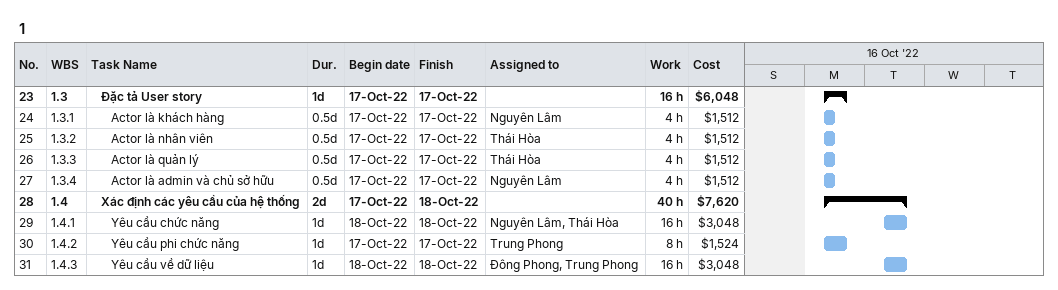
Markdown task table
1

| ID | WBS | Task | Duration | Start | Finish | Resources | Work (h) | Cost ($) |
|---|---|---|---|---|---|---|---|---|
| 23 | 1.3 | **Đặc tả User story** | 1d | 2022-10-17 | 2022-10-17 |  | 16 | 6048 |
| 24 | 1.3.1 | Actor là khách hàng | 0.5d | 2022-10-17 | 2022-10-17 | Nguyên Lâm | 4 | 1512 |
| 25 | 1.3.2 | Actor là nhân viên | 0.5d | 2022-10-17 | 2022-10-17 | Thái Hòa | 4 | 1512 |
| 26 | 1.3.3 | Actor là quản lý | 0.5d | 2022-10-17 | 2022-10-17 | Thái Hòa | 4 | 1512 |
| 27 | 1.3.4 | Actor là admin và chủ sở hữu | 0.5d | 2022-10-17 | 2022-10-17 | Nguyên Lâm | 4 | 1512 |
| 28 | 1.4 | **Xác định các yêu cầu của hệ thống** | 2d | 2022-10-17 | 2022-10-18 |  | 40 | 7620 |
| 29 | 1.4.1 | Yêu cầu chức năng | 1d | 2022-10-18 | 2022-10-18 | Nguyên Lâm, Thái Hòa | 16 | 3048 |
| 30 | 1.4.2 | Yêu cầu phi chức năng | 1d | 2022-10-17 | 2022-10-17 | Trung Phong | 8 | 1524 |
| 31 | 1.4.3 | Yêu cầu về dữ liệu | 1d | 2022-10-18 | 2022-10-18 | Đông Phong, Trung Phong | 16 | 3048 |
